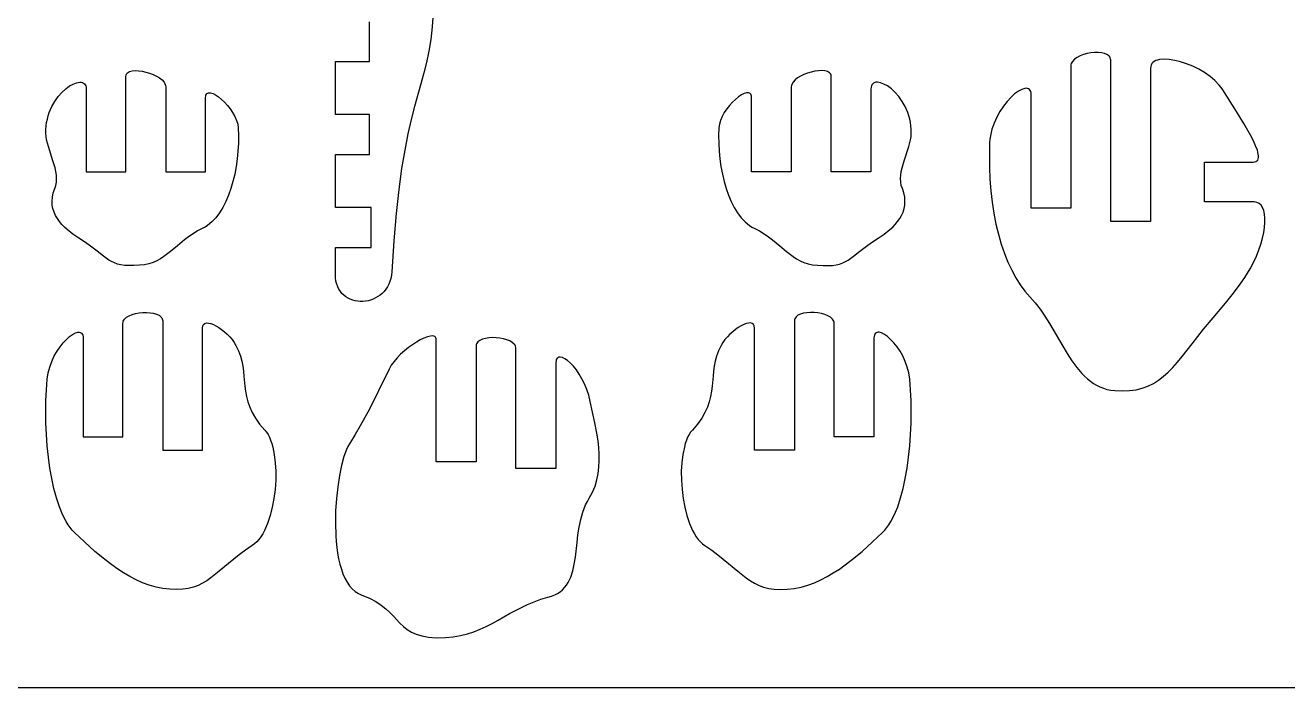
# Model space of a CAD drawing. Extents: x -1907 to 1907, y -3764 to 3764.
# Drawn here: x -154 to 989, y -2247 to -1647 of the extents above; entities that cross this region are included whole.
import ezdxf

# ---------------------------------------------------------------- set-up
doc = ezdxf.new("R2010")
doc.units = 0
doc.header["$MEASUREMENT"] = 0
doc.layers.get('0').update_dxf_attribs({"linetype": 'CONTINUOUS'})

msp = doc.modelspace()

# ---------------------------------------------------------------- linework, layer by layer
for p, q in [((157.9, -1679.9), (157.9, -1643.8)), ((215.6, -1635.6), (214.8, -1648.5)), ((214.8, -1648.5), (213.4, -1660)), ((213.4, -1660), (211.7, -1670.6)), ((127.1, -1679.9), (157.9, -1679.9)), ((127.1, -1727.9), (127.1, -1679.9)), ((211.7, -1670.6), (209.6, -1680.6)), ((794.7, -1679.7), (793.5, -1681.7)), ((796.4, -1677.8), (794.7, -1679.7)), ((798.8, -1676.2), (796.4, -1677.8)), ((801.5, -1674.8), (798.8, -1676.2)), ((804.5, -1673.6), (801.5, -1674.8)), ((807.8, -1672.7), (804.5, -1673.6)), ((811.1, -1672), (807.8, -1672.7)), ((814.5, -1671.6), (811.1, -1672)), ((817.8, -1671.6), (814.5, -1671.6)), ((820.8, -1671.9), (817.8, -1671.6)), ((823.5, -1672.5), (820.8, -1671.9)), ((825.8, -1673.5), (823.5, -1672.5)), ((827.6, -1674.8), (825.8, -1673.5)), ((828.3, -1675.6), (827.6, -1674.8)), ((828.8, -1676.6), (828.3, -1675.6)), ((829.1, -1677.6), (828.8, -1676.6)), ((829.2, -1678.7), (829.1, -1677.6)), ((829.2, -1824.5), (829.2, -1678.7)), ((868.6, -1679.7), (867.4, -1680.6)), ((870, -1679), (868.6, -1679.7)), ((871.6, -1678.5), (870, -1679)), ((873.4, -1678), (871.6, -1678.5)), ((877.4, -1677.7), (873.4, -1678)), ((882, -1678), (877.4, -1677.7)), ((887.1, -1678.8), (882, -1678)), ((892.4, -1680.1), (887.1, -1678.8)), ((897.9, -1681.9), (892.4, -1680.1)), ((-62.4, -1692.3), (-62.1, -1691.4)), ((-62.1, -1691.4), (-61.6, -1690.6)), ((-61.6, -1690.6), (-61, -1690)), ((-61, -1690), (-59.2, -1689)), ((-59.2, -1689), (-56.9, -1688.3)), ((-56.9, -1688.3), (-54.2, -1688.1)), ((-54.2, -1688.1), (-51.1, -1688.2)), ((-51.1, -1688.2), (-47.9, -1688.6)), ((-47.9, -1688.6), (-44.5, -1689.4)), ((-44.5, -1689.4), (-41.1, -1690.3)), ((-41.1, -1690.3), (-37.9, -1691.6)), ((-37.9, -1691.6), (-34.8, -1693)), ((207.2, -1690.2), (204.5, -1699.9)), ((209.6, -1680.6), (207.2, -1690.2)), ((551.4, -1691.6), (548.3, -1693)), ((554.6, -1690.3), (551.4, -1691.6)), ((558, -1689.4), (554.6, -1690.3)), ((561.3, -1688.6), (558, -1689.4)), ((564.6, -1688.2), (561.3, -1688.6)), ((567.6, -1688.1), (564.6, -1688.2)), ((570.4, -1688.3), (567.6, -1688.1)), ((572.7, -1689), (570.4, -1688.3)), ((574.5, -1690), (572.7, -1689)), ((575.1, -1690.6), (574.5, -1690)), ((575.6, -1691.4), (575.1, -1690.6)), ((575.9, -1692.3), (575.6, -1691.4)), ((793.2, -1682.8), (793.1, -1683.9)), ((793.1, -1683.9), (793.1, -1812.5)), ((793.5, -1681.7), (793.2, -1682.8)), ((865.4, -1684.4), (865.2, -1686)), ((865.2, -1686), (865.2, -1824.5)), ((865.8, -1683), (865.4, -1684.4)), ((866.5, -1681.7), (865.8, -1683)), ((867.4, -1680.6), (866.5, -1681.7)), ((903.4, -1684.2), (897.9, -1681.9)), ((908.9, -1686.9), (903.4, -1684.2)), ((914.1, -1689.9), (908.9, -1686.9)), ((919.1, -1693.4), (914.1, -1689.9)), ((-117.1, -1704.6), (-113.6, -1702)), ((-113.6, -1702), (-110.3, -1700.2)), ((-110.3, -1700.2), (-107.2, -1699)), ((-107.2, -1699), (-104.4, -1698.5)), ((-104.4, -1698.5), (-103.1, -1698.6)), ((-103.1, -1698.6), (-102, -1698.8)), ((-102, -1698.8), (-101, -1699.3)), ((-101, -1699.3), (-100.2, -1699.9)), ((-100.2, -1699.9), (-99.5, -1700.8)), ((-99.5, -1700.8), (-99, -1701.9)), ((-99, -1701.9), (-98.7, -1703.2)), ((-98.7, -1703.2), (-98.6, -1704.8)), ((-62.5, -1693.3), (-62.4, -1692.3)), ((-62.5, -1779.8), (-62.5, -1693.3)), ((-34.8, -1693), (-32.1, -1694.7)), ((-32.1, -1694.7), (-29.8, -1696.5)), ((-29.8, -1696.5), (-28, -1698.4)), ((-28, -1698.4), (-26.9, -1700.5)), ((-26.9, -1700.5), (-26.6, -1701.6)), ((-26.6, -1701.6), (-26.5, -1702.7)), ((-26.5, -1702.7), (-26.5, -1779.8)), ((204.5, -1699.9), (198.8, -1720.6)), ((540, -1701.6), (539.9, -1702.7)), ((539.9, -1702.7), (539.9, -1779.8)), ((540.4, -1700.5), (540, -1701.6)), ((541.5, -1698.4), (540.4, -1700.5)), ((543.3, -1696.5), (541.5, -1698.4)), ((545.6, -1694.7), (543.3, -1696.5)), ((548.3, -1693), (545.6, -1694.7)), ((576, -1693.3), (575.9, -1692.3)), ((576, -1779.8), (576, -1693.3)), ((612.2, -1703.2), (612.1, -1704.8)), ((612.5, -1701.9), (612.2, -1703.2)), ((613, -1700.8), (612.5, -1701.9)), ((613.7, -1699.9), (613, -1700.8)), ((614.5, -1699.3), (613.7, -1699.9)), ((615.5, -1698.8), (614.5, -1699.3)), ((616.6, -1698.6), (615.5, -1698.8)), ((617.9, -1698.5), (616.6, -1698.6)), ((620.7, -1699), (617.9, -1698.5)), ((623.8, -1700.2), (620.7, -1699)), ((627.1, -1702), (623.8, -1700.2)), ((630.6, -1704.6), (627.1, -1702)), ((923.5, -1697.1), (919.1, -1693.4)), ((927.4, -1701.2), (923.5, -1697.1)), ((929.1, -1703.3), (927.4, -1701.2)), ((930.6, -1705.5), (929.1, -1703.3)), ((-126.9, -1715.9), (-123.8, -1711.5)), ((-123.8, -1711.5), (-120.5, -1707.8)), ((-120.5, -1707.8), (-117.1, -1704.6)), ((-98.6, -1704.8), (-98.6, -1779.8)), ((9.6, -1712.5), (9.7, -1711.3)), ((9.6, -1779.8), (9.6, -1712.5)), ((9.7, -1711.3), (9.9, -1710.2)), ((9.9, -1710.2), (10.3, -1709.4)), ((10.3, -1709.4), (10.8, -1708.8)), ((10.8, -1708.8), (11.5, -1708.4)), ((11.5, -1708.4), (12.2, -1708.1)), ((12.2, -1708.1), (14.1, -1708.2)), ((14.1, -1708.2), (16.3, -1708.8)), ((16.3, -1708.8), (18.7, -1710.1)), ((18.7, -1710.1), (21.3, -1711.9)), ((21.3, -1711.9), (24, -1714.1)), ((24, -1714.1), (26.7, -1716.7)), ((489.5, -1714.1), (486.7, -1716.7)), ((492.2, -1711.9), (489.5, -1714.1)), ((494.8, -1710.1), (492.2, -1711.9)), ((497.2, -1708.8), (494.8, -1710.1)), ((499.4, -1708.2), (497.2, -1708.8)), ((501.2, -1708.1), (499.4, -1708.2)), ((502, -1708.4), (501.2, -1708.1)), ((502.7, -1708.8), (502, -1708.4)), ((503.2, -1709.4), (502.7, -1708.8)), ((503.6, -1710.2), (503.2, -1709.4)), ((503.8, -1711.3), (503.6, -1710.2)), ((503.9, -1712.5), (503.8, -1711.3)), ((503.9, -1779.8), (503.9, -1712.5)), ((612.1, -1704.8), (612.1, -1779.8)), ((634, -1707.8), (630.6, -1704.6)), ((637.3, -1711.5), (634, -1707.8)), ((640.4, -1715.9), (637.3, -1711.5)), ((738.8, -1712.3), (735.4, -1716)), ((742.2, -1709.2), (738.8, -1712.3)), ((745.6, -1706.8), (742.2, -1709.2)), ((748.6, -1705.1), (745.6, -1706.8)), ((751.4, -1704.2), (748.6, -1705.1)), ((752.6, -1704.1), (751.4, -1704.2)), ((753.7, -1704.2), (752.6, -1704.1)), ((754.7, -1704.5), (753.7, -1704.2)), ((755.5, -1705.1), (754.7, -1704.5)), ((756.2, -1706), (755.5, -1705.1)), ((756.7, -1707), (756.2, -1706)), ((757, -1708.4), (756.7, -1707)), ((757.1, -1710), (757, -1708.4)), ((757.1, -1812.5), (757.1, -1710)), ((943.1, -1725.1), (930.6, -1705.5)), ((-132.9, -1728.9), (-132, -1726.1)), ((-132, -1726.1), (-129.7, -1720.7)), ((-129.7, -1720.7), (-126.9, -1715.9)), ((26.7, -1716.7), (29.4, -1719.6)), ((29.4, -1719.6), (31.9, -1722.7)), ((31.9, -1722.7), (34.1, -1726.1)), ((34.1, -1726.1), (36.1, -1729.6)), ((198.8, -1720.6), (195.8, -1732.3)), ((479.3, -1726.1), (477.4, -1729.6)), ((481.6, -1722.7), (479.3, -1726.1)), ((484.1, -1719.6), (481.6, -1722.7)), ((486.7, -1716.7), (484.1, -1719.6)), ((643.1, -1720.7), (640.4, -1715.9)), ((645.5, -1726.1), (643.1, -1720.7)), ((646.4, -1728.9), (645.5, -1726.1)), ((728.9, -1725), (726, -1730.1)), ((732, -1720.3), (728.9, -1725)), ((735.4, -1716), (732, -1720.3)), ((949.8, -1735.9), (943.1, -1725.1)), ((-134.8, -1738.1), (-134.4, -1735)), ((-134.4, -1735), (-133.7, -1731.9)), ((-133.7, -1731.9), (-132.9, -1728.9)), ((36.1, -1729.6), (37.6, -1733.1)), ((37.6, -1733.1), (38.7, -1736.6)), ((38.7, -1736.6), (39.2, -1740)), ((157.9, -1727.9), (127.1, -1727.9)), ((157.9, -1764), (157.9, -1727.9)), ((195.8, -1732.3), (192.8, -1745.3)), ((474.8, -1736.6), (474.3, -1740)), ((475.9, -1733.1), (474.8, -1736.6)), ((477.4, -1729.6), (475.9, -1733.1)), ((647.2, -1731.9), (646.4, -1728.9)), ((647.8, -1735), (647.2, -1731.9)), ((648.3, -1738.1), (647.8, -1735)), ((723.5, -1735.5), (721.5, -1741.2)), ((726, -1730.1), (723.5, -1735.5)), ((955.8, -1746.5), (949.8, -1735.9)), ((-135.1, -1741.4), (-134.8, -1738.1)), ((-135.1, -1744.7), (-135.1, -1741.4)), ((-134.9, -1747.6), (-135.1, -1744.7)), ((-134.4, -1750.6), (-134.9, -1747.6)), ((39.2, -1740), (39.4, -1746.9)), ((39.4, -1746.9), (39.3, -1753.9)), ((192.8, -1745.3), (189.9, -1760)), ((474.3, -1740), (474.1, -1746.9)), ((474.1, -1746.9), (474.2, -1753.9)), ((647.9, -1750.6), (648.4, -1747.6)), ((648.5, -1741.4), (648.3, -1738.1)), ((648.4, -1747.6), (648.6, -1744.7)), ((648.6, -1744.7), (648.5, -1741.4)), ((720.2, -1747.1), (719.8, -1750.1)), ((721.5, -1741.2), (720.2, -1747.1)), ((958.4, -1751.5), (955.8, -1746.5)), ((-132.8, -1756.8), (-134.4, -1750.6)), ((-128.6, -1769.7), (-132.8, -1756.8)), ((39.3, -1753.9), (38.9, -1761)), ((189.9, -1760), (187.1, -1776.7)), ((474.2, -1753.9), (474.6, -1761)), ((642.1, -1769.7), (646.3, -1756.8)), ((646.3, -1756.8), (647.9, -1750.6)), ((719.5, -1753.2), (719.3, -1764.4)), ((719.8, -1750.1), (719.5, -1753.2)), ((960.4, -1756), (958.4, -1751.5)), ((962, -1760.2), (960.4, -1756)), ((962.8, -1763.8), (962, -1760.2)), ((-126.7, -1776.2), (-128.6, -1769.7)), ((38.2, -1768), (37.2, -1774.9)), ((38.9, -1761), (38.2, -1768)), ((127.1, -1764), (157.9, -1764)), ((127.1, -1812.1), (127.1, -1764)), ((474.6, -1761), (475.3, -1768)), ((475.3, -1768), (476.2, -1774.9)), ((640.2, -1776.2), (642.1, -1769.7)), ((719.3, -1764.4), (719.4, -1775.5)), ((914.1, -1806.9), (914.1, -1770.9)), ((914.1, -1770.9), (958.1, -1770.9)), ((958.1, -1770.9), (959.5, -1770.7)), ((959.5, -1770.7), (960.7, -1770.4)), ((960.7, -1770.4), (961.6, -1769.8)), ((961.6, -1769.8), (962.3, -1769)), ((962.3, -1769), (962.8, -1768)), ((963, -1765.3), (962.8, -1763.8)), ((962.8, -1768), (963, -1766.7)), ((963, -1766.7), (963, -1765.3)), ((-126, -1779.4), (-126.7, -1776.2)), ((-125.5, -1782.6), (-126, -1779.4)), ((-125.4, -1785.7), (-125.5, -1782.6)), ((-98.6, -1779.8), (-62.5, -1779.8)), ((-26.5, -1779.8), (9.6, -1779.8)), ((36, -1781.8), (34.4, -1788.4)), ((37.2, -1774.9), (36, -1781.8)), ((187.1, -1776.7), (184.5, -1795.7)), ((476.2, -1774.9), (477.5, -1781.8)), ((477.5, -1781.8), (479.1, -1788.4)), ((539.9, -1779.8), (503.9, -1779.8)), ((612.1, -1779.8), (576, -1779.8)), ((638.8, -1785.7), (639, -1782.6)), ((639, -1782.6), (639.5, -1779.4)), ((639.5, -1779.4), (640.2, -1776.2)), ((719.4, -1775.5), (719.8, -1786.3)), ((-127, -1794.9), (-126, -1791.9)), ((-126, -1791.9), (-125.5, -1788.9)), ((-125.5, -1788.9), (-125.4, -1785.7)), ((32.5, -1794.8), (30.4, -1800.9)), ((34.4, -1788.4), (32.5, -1794.8)), ((479.1, -1788.4), (481, -1794.8)), ((481, -1794.8), (483.1, -1800.9)), ((639, -1788.9), (638.8, -1785.7)), ((639.5, -1791.9), (639, -1788.9)), ((640.5, -1794.9), (639.5, -1791.9)), ((719.8, -1786.3), (720.7, -1796.9)), ((-129.4, -1806.2), (-129.1, -1802.6)), ((-129.2, -1809.7), (-129.4, -1806.2)), ((-129.1, -1802.6), (-128.3, -1798.8)), ((-128.3, -1798.8), (-127, -1794.9)), ((30.4, -1800.9), (27.9, -1806.6)), ((184.5, -1795.7), (182.1, -1817.4)), ((483.1, -1800.9), (485.6, -1806.6)), ((641.8, -1798.8), (640.5, -1794.9)), ((642.6, -1802.6), (641.8, -1798.8)), ((642.9, -1806.2), (642.6, -1802.6)), ((642.7, -1809.7), (642.9, -1806.2)), ((720.7, -1796.9), (721.9, -1807.2)), ((-128.6, -1813), (-129.2, -1809.7)), ((-127.6, -1816.1), (-128.6, -1813)), ((-126.3, -1819.1), (-127.6, -1816.1)), ((22.1, -1816.9), (18.8, -1821.2)), ((25.2, -1812), (22.1, -1816.9)), ((27.9, -1806.6), (25.2, -1812)), ((159.6, -1812.1), (127.1, -1812.1)), ((159.6, -1848.1), (159.6, -1812.1)), ((182.1, -1817.4), (180, -1842.1)), ((485.6, -1806.6), (488.3, -1812)), ((488.3, -1812), (491.3, -1816.9)), ((491.3, -1816.9), (494.7, -1821.2)), ((639.8, -1819.1), (641.1, -1816.1)), ((641.1, -1816.1), (642.1, -1813)), ((642.1, -1813), (642.7, -1809.7)), ((721.9, -1807.2), (723.4, -1817.2)), ((723.4, -1817.2), (725.3, -1826.9)), ((793.1, -1812.5), (757.1, -1812.5)), ((959.2, -1806.9), (914.1, -1806.9)), ((961.5, -1807.3), (959.2, -1806.9)), ((963.6, -1808.3), (961.5, -1807.3)), ((965.3, -1809.9), (963.6, -1808.3)), ((966.7, -1812), (965.3, -1809.9)), ((967.7, -1814.8), (966.7, -1812)), ((968.5, -1817.9), (967.7, -1814.8)), ((-124.6, -1822), (-126.3, -1819.1)), ((-122.7, -1824.7), (-124.6, -1822)), ((-120.6, -1827.2), (-122.7, -1824.7)), ((-118.3, -1829.6), (-120.6, -1827.2)), ((11.3, -1828.2), (9.2, -1829.6)), ((15.2, -1825), (11.3, -1828.2)), ((18.8, -1821.2), (15.2, -1825)), ((494.7, -1821.2), (498.3, -1825)), ((498.3, -1825), (502.2, -1828.2)), ((502.2, -1828.2), (504.2, -1829.6)), ((631.8, -1829.6), (634.1, -1827.2)), ((634.1, -1827.2), (636.2, -1824.7)), ((636.2, -1824.7), (638.1, -1822)), ((638.1, -1822), (639.8, -1819.1)), ((725.3, -1826.9), (727.5, -1836.2)), ((865.2, -1824.5), (829.2, -1824.5)), ((968.8, -1821.6), (968.5, -1817.9)), ((968.5, -1830), (968.8, -1825.6)), ((968.8, -1825.6), (968.8, -1821.6)), ((-115.8, -1831.9), (-118.3, -1829.6)), ((-110.5, -1836.1), (-115.8, -1831.9)), ((-105.1, -1839.7), (-110.5, -1836.1)), ((-100.1, -1843), (-105.1, -1839.7)), ((-5.8, -1838.5), (-9.4, -1841.2)), ((-1.8, -1835.9), (-5.8, -1838.5)), ((2.4, -1833.2), (-1.8, -1835.9)), ((7.1, -1830.7), (2.4, -1833.2)), ((9.2, -1829.6), (7.1, -1830.7)), ((504.2, -1829.6), (506.4, -1830.7)), ((506.4, -1830.7), (511, -1833.2)), ((511, -1833.2), (515.3, -1835.9)), ((515.3, -1835.9), (519.2, -1838.5)), ((519.2, -1838.5), (522.9, -1841.2)), ((613.6, -1843), (618.6, -1839.7)), ((618.6, -1839.7), (624, -1836.1)), ((624, -1836.1), (629.3, -1831.9)), ((629.3, -1831.9), (631.8, -1829.6)), ((727.5, -1836.2), (730.1, -1845.1)), ((965.2, -1845), (966.7, -1839.7)), ((966.7, -1839.7), (967.8, -1834.7)), ((967.8, -1834.7), (968.5, -1830)), ((-95.8, -1846), (-100.1, -1843)), ((-88.6, -1851.4), (-95.8, -1846)), ((-83, -1855.9), (-88.6, -1851.4)), ((-22.1, -1851.7), (-28.1, -1856.3)), ((-16, -1846.6), (-22.1, -1851.7)), ((-9.4, -1841.2), (-16, -1846.6)), ((127.1, -1848.1), (159.6, -1848.1)), ((127.1, -1872.6), (127.1, -1848.1)), ((180, -1842.1), (178.2, -1870.1)), ((522.9, -1841.2), (529.5, -1846.6)), ((529.5, -1846.6), (535.5, -1851.7)), ((535.5, -1851.7), (541.6, -1856.3)), ((596.4, -1855.9), (602.1, -1851.4)), ((602.1, -1851.4), (609.3, -1846)), ((609.3, -1846), (613.6, -1843)), ((730.1, -1845.1), (732.9, -1853.5)), ((961.1, -1856), (963.4, -1850.4)), ((963.4, -1850.4), (965.2, -1845)), ((-78, -1859.5), (-83, -1855.9)), ((-75.5, -1860.9), (-78, -1859.5)), ((-73, -1862.1), (-75.5, -1860.9)), ((-70.2, -1863.1), (-73, -1862.1)), ((-67.2, -1863.8), (-70.2, -1863.1)), ((-41.7, -1862.8), (-45.7, -1863.7)), ((-37.9, -1861.6), (-41.7, -1862.8)), ((-34.5, -1860.1), (-37.9, -1861.6)), ((-31.2, -1858.3), (-34.5, -1860.1)), ((-28.1, -1856.3), (-31.2, -1858.3)), ((541.6, -1856.3), (544.7, -1858.3)), ((544.7, -1858.3), (547.9, -1860.1)), ((547.9, -1860.1), (551.4, -1861.6)), ((551.4, -1861.6), (555.2, -1862.8)), ((555.2, -1862.8), (559.2, -1863.7)), ((580.7, -1863.8), (583.7, -1863.1)), ((583.7, -1863.1), (586.5, -1862.1)), ((586.5, -1862.1), (589, -1860.9)), ((589, -1860.9), (591.5, -1859.5)), ((591.5, -1859.5), (596.4, -1855.9)), ((732.9, -1853.5), (736, -1861.4)), ((736, -1861.4), (739.5, -1868.8)), ((955.4, -1867.5), (958.5, -1861.7)), ((958.5, -1861.7), (961.1, -1856)), ((-63.7, -1864.3), (-67.2, -1863.8)), ((-59.8, -1864.5), (-63.7, -1864.3)), ((-55.3, -1864.5), (-59.8, -1864.5)), ((-50.2, -1864.2), (-55.3, -1864.5)), ((-45.7, -1863.7), (-50.2, -1864.2)), ((127.2, -1875.7), (127.1, -1872.6)), ((177.9, -1873.2), (177.3, -1876.1)), ((178.2, -1870.1), (177.9, -1873.2)), ((559.2, -1863.7), (563.7, -1864.2)), ((563.7, -1864.2), (568.8, -1864.5)), ((568.8, -1864.5), (573.3, -1864.5)), ((573.3, -1864.5), (577.2, -1864.3)), ((577.2, -1864.3), (580.7, -1863.8)), ((739.5, -1868.8), (743.2, -1875.7)), ((950.5, -1875.4), (955.4, -1867.5)), ((127.6, -1878.6), (127.2, -1875.7)), ((128.3, -1881.3), (127.6, -1878.6)), ((129.2, -1883.7), (128.3, -1881.3)), ((130.3, -1885.9), (129.2, -1883.7)), ((131.6, -1888), (130.3, -1885.9)), ((172.8, -1885.9), (171.2, -1887.9)), ((174.3, -1883.7), (172.8, -1885.9)), ((175.5, -1881.4), (174.3, -1883.7)), ((176.5, -1878.9), (175.5, -1881.4)), ((177.3, -1876.1), (176.5, -1878.9)), ((743.2, -1875.7), (747.2, -1882)), ((747.2, -1882), (751.5, -1887.7)), ((939.1, -1891.1), (945, -1883.4)), ((945, -1883.4), (950.5, -1875.4)), ((133.1, -1889.8), (131.6, -1888)), ((134.8, -1891.4), (133.1, -1889.8)), ((136.6, -1892.8), (134.8, -1891.4)), ((138.6, -1894), (136.6, -1892.8)), ((140.6, -1895), (138.6, -1894)), ((142.8, -1895.8), (140.6, -1895)), ((145, -1896.4), (142.8, -1895.8)), ((147.3, -1896.8), (145, -1896.4)), ((149.6, -1896.9), (147.3, -1896.8)), ((152, -1896.9), (149.6, -1896.9)), ((154.3, -1896.7), (152, -1896.9)), ((156.7, -1896.3), (154.3, -1896.7)), ((159, -1895.7), (156.7, -1896.3)), ((161.2, -1894.9), (159, -1895.7)), ((163.4, -1893.8), (161.2, -1894.9)), ((165.6, -1892.6), (163.4, -1893.8)), ((167.6, -1891.2), (165.6, -1892.6)), ((169.5, -1889.7), (167.6, -1891.2)), ((171.2, -1887.9), (169.5, -1889.7)), ((751.5, -1887.7), (760.8, -1898.1)), ((933.1, -1898.5), (939.1, -1891.1)), ((-59.6, -1910), (-56.9, -1908.9)), ((-56.9, -1908.9), (-53.9, -1908)), ((-53.9, -1908), (-50.6, -1907.4)), ((-50.6, -1907.4), (-47.3, -1907.1)), ((-47.3, -1907.1), (-43.9, -1907)), ((-43.9, -1907), (-40.6, -1907.2)), ((-40.6, -1907.2), (-37.6, -1907.7)), ((-37.6, -1907.7), (-34.9, -1908.5)), ((-34.9, -1908.5), (-32.6, -1909.5)), ((548.3, -1908.5), (546, -1909.5)), ((551.1, -1907.7), (548.3, -1908.5)), ((554.1, -1907.2), (551.1, -1907.7)), ((557.4, -1907), (554.1, -1907.2)), ((560.7, -1907.1), (557.4, -1907)), ((564.1, -1907.4), (560.7, -1907.1)), ((567.4, -1908), (564.1, -1907.4)), ((570.4, -1908.9), (567.4, -1908)), ((573.1, -1910), (570.4, -1908.9)), ((760.8, -1898.1), (765.3, -1904)), ((765.3, -1904), (769.6, -1910.3)), ((921.8, -1911.9), (933.1, -1898.5)), ((-65.3, -1916.9), (-65.2, -1915.8)), ((-65.3, -2019.5), (-65.3, -1916.9)), ((-65.2, -1915.8), (-64.9, -1914.8)), ((-64.9, -1914.8), (-64.4, -1913.8)), ((-64.4, -1913.8), (-63.7, -1912.9)), ((-63.7, -1912.9), (-62, -1911.3)), ((-62, -1911.3), (-59.6, -1910)), ((-32.6, -1909.5), (-30.8, -1910.9)), ((-30.8, -1910.9), (-30.1, -1911.7)), ((-30.1, -1911.7), (-29.6, -1912.6)), ((-29.6, -1912.6), (-29.3, -1913.5)), ((-29.3, -1913.5), (-29.2, -1914.5)), ((-29.2, -1914.5), (-29.2, -2031.5)), ((6.8, -1921), (7.1, -1919.1)), ((7.1, -1919.1), (7.8, -1917.7)), ((7.8, -1917.7), (9, -1916.8)), ((9, -1916.8), (10.5, -1916.4)), ((10.5, -1916.4), (12.3, -1916.5)), ((12.3, -1916.5), (14.3, -1917)), ((14.3, -1917), (16.6, -1917.8)), ((16.6, -1917.8), (19, -1919.1)), ((19, -1919.1), (21.5, -1920.6)), ((494.5, -1919.1), (491.9, -1920.6)), ((496.9, -1917.8), (494.5, -1919.1)), ((499.1, -1917), (496.9, -1917.8)), ((501.2, -1916.5), (499.1, -1917)), ((503, -1916.4), (501.2, -1916.5)), ((504.5, -1916.8), (503, -1916.4)), ((505.7, -1917.7), (504.5, -1916.8)), ((506.4, -1919.1), (505.7, -1917.7)), ((506.6, -1921), (506.4, -1919.1)), ((542.8, -1913.5), (542.7, -1914.5)), ((542.7, -1914.5), (542.7, -2031.5)), ((543.1, -1912.6), (542.8, -1913.5)), ((543.6, -1911.7), (543.1, -1912.6)), ((544.3, -1910.9), (543.6, -1911.7)), ((546, -1909.5), (544.3, -1910.9)), ((575.4, -1911.3), (573.1, -1910)), ((577.2, -1912.9), (575.4, -1911.3)), ((577.9, -1913.8), (577.2, -1912.9)), ((578.4, -1914.8), (577.9, -1913.8)), ((578.7, -1915.8), (578.4, -1914.8)), ((578.8, -1916.9), (578.7, -1915.8)), ((578.8, -2019.5), (578.8, -1916.9)), ((769.6, -1910.3), (773.7, -1916.9)), ((773.7, -1916.9), (785.7, -1937.5)), ((913.2, -1922.2), (921.8, -1911.9)), ((-119.3, -1934.3), (-116.4, -1931.3)), ((-116.4, -1931.3), (-113.6, -1928.7)), ((-113.6, -1928.7), (-110.8, -1926.8)), ((-110.8, -1926.8), (-108.3, -1925.5)), ((-108.3, -1925.5), (-106, -1924.9)), ((-106, -1924.9), (-105, -1924.8)), ((-105, -1924.8), (-104.1, -1925)), ((-104.1, -1925), (-103.3, -1925.3)), ((-103.3, -1925.3), (-102.6, -1925.8)), ((-102.6, -1925.8), (-102.1, -1926.5)), ((-102.1, -1926.5), (-101.7, -1927.5)), ((-101.7, -1927.5), (-101.4, -1928.6)), ((-101.4, -1928.6), (-101.3, -1929.9)), ((-101.3, -1929.9), (-101.3, -2019.5)), ((6.8, -2031.5), (6.8, -1921)), ((21.5, -1920.6), (24.1, -1922.4)), ((24.1, -1922.4), (26.6, -1924.4)), ((26.6, -1924.4), (29.1, -1926.6)), ((29.1, -1926.6), (31.4, -1929)), ((31.4, -1929), (33.6, -1931.5)), ((33.6, -1931.5), (35.5, -1934.2)), ((204, -1931.7), (200.5, -1933.7)), ((207.3, -1930.1), (204, -1931.7)), ((210.4, -1928.9), (207.3, -1930.1)), ((213.1, -1928.3), (210.4, -1928.9)), ((215.3, -1928.2), (213.1, -1928.3)), ((216.3, -1928.4), (215.3, -1928.2)), ((217.1, -1928.7), (216.3, -1928.4)), ((217.7, -1929.2), (217.1, -1928.7)), ((218.1, -1929.9), (217.7, -1929.2)), ((218.4, -1930.7), (218.1, -1929.9)), ((218.5, -1931.7), (218.4, -1930.7)), ((218.5, -2042.2), (218.5, -1931.7)), ((260.2, -1931.2), (257.9, -1932.3)), ((263, -1930.4), (260.2, -1931.2)), ((266, -1929.9), (263, -1930.4)), ((269.3, -1929.7), (266, -1929.9)), ((272.6, -1929.8), (269.3, -1929.7)), ((276, -1930.1), (272.6, -1929.8)), ((279.2, -1930.7), (276, -1930.1)), ((282.3, -1931.6), (279.2, -1930.7)), ((285, -1932.7), (282.3, -1931.6)), ((479.9, -1931.5), (478, -1934.2)), ((482.1, -1929), (479.9, -1931.5)), ((484.4, -1926.6), (482.1, -1929)), ((486.9, -1924.4), (484.4, -1926.6)), ((489.4, -1922.4), (486.9, -1924.4)), ((491.9, -1920.6), (489.4, -1922.4)), ((506.6, -2031.5), (506.6, -1921)), ((614.9, -1928.6), (614.8, -1929.9)), ((614.8, -1929.9), (614.8, -2019.5)), ((615.2, -1927.5), (614.9, -1928.6)), ((615.6, -1926.5), (615.2, -1927.5)), ((616.1, -1925.8), (615.6, -1926.5)), ((616.8, -1925.3), (616.1, -1925.8)), ((617.6, -1925), (616.8, -1925.3)), ((618.5, -1924.8), (617.6, -1925)), ((619.5, -1924.9), (618.5, -1924.8)), ((621.7, -1925.5), (619.5, -1924.9)), ((624.3, -1926.8), (621.7, -1925.5)), ((627.1, -1928.7), (624.3, -1926.8)), ((629.9, -1931.3), (627.1, -1928.7)), ((632.8, -1934.3), (629.9, -1931.3)), ((903, -1935.2), (913.2, -1922.2)), ((-127.4, -1946.3), (-124.9, -1941.9)), ((-124.9, -1941.9), (-122.2, -1937.9)), ((-122.2, -1937.9), (-119.3, -1934.3)), ((35.5, -1934.2), (37.1, -1936.8)), ((37.1, -1936.8), (39.4, -1941.7)), ((39.4, -1941.7), (41.2, -1946.4)), ((189.6, -1941.6), (186.2, -1944.7)), ((193.2, -1938.7), (189.6, -1941.6)), ((196.8, -1936.1), (193.2, -1938.7)), ((200.5, -1933.7), (196.8, -1936.1)), ((254.7, -1936.2), (254.6, -1937.3)), ((254.6, -1937.3), (254.6, -2042.2)), ((255, -1935.3), (254.7, -1936.2)), ((255.5, -1934.4), (255, -1935.3)), ((256.1, -1933.6), (255.5, -1934.4)), ((257.9, -1932.3), (256.1, -1933.6)), ((287.3, -1934.1), (285, -1932.7)), ((289.1, -1935.7), (287.3, -1934.1)), ((289.8, -1936.6), (289.1, -1935.7)), ((290.2, -1937.5), (289.8, -1936.6)), ((290.5, -1938.5), (290.2, -1937.5)), ((290.6, -1939.6), (290.5, -1938.5)), ((290.6, -2048.2), (290.6, -1939.6)), ((474, -1941.7), (472.3, -1946.4)), ((476.4, -1936.8), (474, -1941.7)), ((478, -1934.2), (476.4, -1936.8)), ((635.7, -1937.9), (632.8, -1934.3)), ((638.4, -1941.9), (635.7, -1937.9)), ((640.9, -1946.3), (638.4, -1941.9)), ((785.7, -1937.5), (789.8, -1944.2)), ((893.9, -1946.8), (903, -1935.2)), ((-131.5, -1956.3), (-129.7, -1951.2)), ((-129.7, -1951.2), (-127.4, -1946.3)), ((41.2, -1946.4), (42.4, -1951)), ((42.4, -1951), (43.3, -1955.6)), ((177.7, -1954.7), (175.8, -1958.1)), ((180.2, -1951.3), (177.7, -1954.7)), ((183, -1948), (180.2, -1951.3)), ((186.2, -1944.7), (183, -1948)), ((327, -1950.2), (326.7, -1952.7)), ((326.7, -1952.7), (326.7, -2048.2)), ((327.3, -1949.2), (327, -1950.2)), ((327.8, -1948.4), (327.3, -1949.2)), ((328.4, -1947.9), (327.8, -1948.4)), ((329.1, -1947.5), (328.4, -1947.9)), ((329.8, -1947.3), (329.1, -1947.5)), ((330.7, -1947.3), (329.8, -1947.3)), ((332.7, -1947.7), (330.7, -1947.3)), ((335, -1948.8), (332.7, -1947.7)), ((337.4, -1950.5), (335, -1948.8)), ((340, -1952.8), (337.4, -1950.5)), ((342.7, -1955.6), (340, -1952.8)), ((471, -1951), (470.2, -1955.6)), ((472.3, -1946.4), (471, -1951)), ((643.1, -1951.2), (640.9, -1946.3)), ((645, -1956.3), (643.1, -1951.2)), ((789.8, -1944.2), (794, -1950.6)), ((794, -1950.6), (798.4, -1956.6)), ((885.3, -1956.7), (889.5, -1951.9)), ((889.5, -1951.9), (893.9, -1946.8)), ((-133.8, -1967.4), (-132.9, -1961.7)), ((-132.9, -1961.7), (-131.5, -1956.3)), ((43.3, -1955.6), (43.9, -1960.2)), ((43.9, -1960.2), (44.3, -1964.7)), ((44.3, -1964.7), (45.1, -1973.7)), ((175.8, -1958.1), (166.1, -1977.9)), ((345.3, -1959), (342.7, -1955.6)), ((347.9, -1962.7), (345.3, -1959)), ((350.4, -1967), (347.9, -1962.7)), ((469.1, -1964.7), (468.3, -1973.7)), ((469.6, -1960.2), (469.1, -1964.7)), ((470.2, -1955.6), (469.6, -1960.2)), ((646.4, -1961.7), (645, -1956.3)), ((647.2, -1967.4), (646.4, -1961.7)), ((798.4, -1956.6), (803.1, -1962.1)), ((803.1, -1962.1), (805.5, -1964.6)), ((805.5, -1964.6), (808.1, -1967)), ((872.3, -1968.2), (876.8, -1964.8)), ((876.8, -1964.8), (881.1, -1961)), ((881.1, -1961), (885.3, -1956.7)), ((-135, -1986.8), (-134.5, -1976.9)), ((-134.5, -1976.9), (-133.8, -1967.4)), ((45.1, -1973.7), (45.7, -1978.3)), ((352.7, -1971.6), (350.4, -1967)), ((354.8, -1976.5), (352.7, -1971.6)), ((356.5, -1981.8), (354.8, -1976.5)), ((468.3, -1973.7), (467.8, -1978.3)), ((648, -1976.9), (647.2, -1967.4)), ((648.4, -1986.8), (648, -1976.9)), ((808.1, -1967), (810.8, -1969.1)), ((810.8, -1969.1), (813.5, -1971.1)), ((813.5, -1971.1), (816.4, -1972.8)), ((816.4, -1972.8), (819.4, -1974.3)), ((819.4, -1974.3), (822.6, -1975.5)), ((822.6, -1975.5), (825.8, -1976.5)), ((825.8, -1976.5), (829.3, -1977.2)), ((829.3, -1977.2), (832.9, -1977.7)), ((832.9, -1977.7), (839.9, -1977.9)), ((839.9, -1977.9), (846.3, -1977.6)), ((846.3, -1977.6), (852.3, -1976.8)), ((852.3, -1976.8), (857.8, -1975.4)), ((857.8, -1975.4), (862.9, -1973.5)), ((862.9, -1973.5), (867.8, -1971.1)), ((867.8, -1971.1), (872.3, -1968.2)), ((-135.1, -1996.9), (-135, -1986.8)), ((45.7, -1978.3), (46.6, -1982.9)), ((46.6, -1982.9), (47.8, -1987.7)), ((47.8, -1987.7), (49.5, -1992.5)), ((166.1, -1977.9), (157.9, -1994.3)), ((357.9, -1987.4), (356.5, -1981.8)), ((362.1, -2006.8), (357.9, -1987.4)), ((465.7, -1987.7), (464, -1992.5)), ((466.9, -1982.9), (465.7, -1987.7)), ((467.8, -1978.3), (466.9, -1982.9)), ((648.6, -1996.9), (648.4, -1986.8)), ((-135, -2007.2), (-135.1, -1996.9)), ((49.5, -1992.5), (51.7, -1997.5)), ((51.7, -1997.5), (54.7, -2002.6)), ((157.9, -1994.3), (153.9, -2001.9)), ((461.7, -1997.5), (458.8, -2002.6)), ((464, -1992.5), (461.7, -1997.5)), ((648.5, -2007.2), (648.6, -1996.9)), ((-134.5, -2017.5), (-135, -2007.2)), ((54.7, -2002.6), (58.5, -2007.9)), ((58.5, -2007.9), (63.1, -2013.4)), ((149.7, -2009.5), (145, -2017.4)), ((153.9, -2001.9), (149.7, -2009.5)), ((364.1, -2017.7), (362.1, -2006.8)), ((455, -2007.9), (450.4, -2013.4)), ((458.8, -2002.6), (455, -2007.9)), ((648, -2017.5), (648.5, -2007.2)), ((-133.8, -2027.7), (-134.5, -2017.5)), ((-101.3, -2019.5), (-65.3, -2019.5)), ((63.1, -2013.4), (64.7, -2015.3)), ((64.7, -2015.3), (66.1, -2017.5)), ((66.1, -2017.5), (67.4, -2019.9)), ((67.4, -2019.9), (68.5, -2022.6)), ((68.5, -2022.6), (69.5, -2025.6)), ((145, -2017.4), (139.8, -2025.9)), ((365, -2023.4), (364.1, -2017.7)), ((365.6, -2029.2), (365, -2023.4)), ((445, -2022.6), (443.9, -2025.6)), ((446.1, -2019.9), (445, -2022.6)), ((447.4, -2017.5), (446.1, -2019.9)), ((448.8, -2015.3), (447.4, -2017.5)), ((450.4, -2013.4), (448.8, -2015.3)), ((614.8, -2019.5), (578.8, -2019.5)), ((647.3, -2027.7), (648, -2017.5)), ((-132.8, -2037.8), (-133.8, -2027.7)), ((-29.2, -2031.5), (6.8, -2031.5)), ((69.5, -2025.6), (70.4, -2028.7)), ((70.4, -2028.7), (71.8, -2035.5)), ((137.3, -2030.8), (134.9, -2037.4)), ((138.5, -2028.1), (137.3, -2030.8)), ((139.8, -2025.9), (138.5, -2028.1)), ((366, -2035.1), (365.6, -2029.2)), ((443.1, -2028.7), (441.6, -2035.5)), ((443.9, -2025.6), (443.1, -2028.7)), ((542.7, -2031.5), (506.6, -2031.5)), ((646.2, -2037.8), (647.3, -2027.7)), ((-131.4, -2047.7), (-132.8, -2037.8)), ((71.8, -2035.5), (72.7, -2042.9)), ((72.7, -2042.9), (73.1, -2050.7)), ((132.7, -2045.4), (130.8, -2054.6)), ((134.9, -2037.4), (132.7, -2045.4)), ((254.6, -2042.2), (218.5, -2042.2)), ((365.8, -2046.9), (366.1, -2041)), ((366.1, -2041), (366, -2035.1)), ((440.7, -2042.9), (440.3, -2050.7)), ((441.6, -2035.5), (440.7, -2042.9)), ((644.9, -2047.7), (646.2, -2037.8)), ((-129.7, -2057.2), (-131.4, -2047.7)), ((-127.8, -2066.2), (-129.7, -2057.2)), ((73.1, -2050.7), (73.1, -2058.8)), ((130.8, -2054.6), (129.2, -2064.6)), ((326.7, -2048.2), (290.6, -2048.2)), ((363.9, -2058.4), (365, -2052.7)), ((365, -2052.7), (365.8, -2046.9)), ((440.3, -2050.7), (440.4, -2058.8)), ((641.2, -2066.2), (643.2, -2057.2)), ((643.2, -2057.2), (644.9, -2047.7)), ((-125.5, -2074.8), (-127.8, -2066.2)), ((72.5, -2067), (71.5, -2075.2)), ((73.1, -2058.8), (72.5, -2067)), ((129.2, -2064.6), (128, -2075.3)), ((359.9, -2069.6), (362.2, -2064.1)), ((362.2, -2064.1), (363.9, -2058.4)), ((440.4, -2058.8), (441, -2067)), ((441, -2067), (442, -2075.2)), ((638.9, -2074.8), (641.2, -2066.2)), ((-122.8, -2082.7), (-125.5, -2074.8)), ((71.5, -2075.2), (70, -2083.2)), ((128, -2075.3), (127.3, -2086.5)), ((353.7, -2081.1), (355.3, -2078)), ((355.3, -2078), (357, -2074.9)), ((357, -2074.9), (359.9, -2069.6)), ((442, -2075.2), (443.5, -2083.2)), ((636.3, -2082.7), (638.9, -2074.8)), ((-119.9, -2089.9), (-122.8, -2082.7)), ((-116.7, -2096.2), (-119.9, -2089.9)), ((68.1, -2090.8), (65.7, -2097.9)), ((70, -2083.2), (68.1, -2090.8)), ((127.3, -2086.5), (127.1, -2097.7)), ((349.3, -2094.3), (351.2, -2087.6)), ((351.2, -2087.6), (352.4, -2084.3)), ((352.4, -2084.3), (353.7, -2081.1)), ((443.5, -2083.2), (445.4, -2090.8)), ((445.4, -2090.8), (447.8, -2097.9)), ((630.1, -2096.2), (633.4, -2089.9)), ((633.4, -2089.9), (636.3, -2082.7)), ((-114.9, -2099), (-116.7, -2096.2)), ((-113.1, -2101.6), (-114.9, -2099)), ((-111.1, -2104), (-113.1, -2101.6)), ((65.7, -2097.9), (62.8, -2104.3)), ((127.1, -2097.7), (127.4, -2108.9)), ((346.8, -2108.1), (347.9, -2101.2)), ((347.9, -2101.2), (349.3, -2094.3)), ((447.8, -2097.9), (450.6, -2104.3)), ((624.6, -2104), (626.5, -2101.6)), ((626.5, -2101.6), (628.4, -2099)), ((628.4, -2099), (630.1, -2096.2)), ((-109.1, -2106), (-111.1, -2104)), ((-100.1, -2114.5), (-109.1, -2106)), ((-90.6, -2123.1), (-100.1, -2114.5)), ((55.9, -2114.4), (53.9, -2116.3)), ((57.8, -2112.3), (55.9, -2114.4)), ((59.6, -2109.9), (57.8, -2112.3)), ((61.3, -2107.2), (59.6, -2109.9)), ((62.8, -2104.3), (61.3, -2107.2)), ((127.4, -2108.9), (127.8, -2114.3)), ((127.8, -2114.3), (128.4, -2119.7)), ((346, -2115.1), (346.8, -2108.1)), ((450.6, -2104.3), (452.2, -2107.2)), ((452.2, -2107.2), (453.9, -2109.9)), ((453.9, -2109.9), (455.7, -2112.3)), ((455.7, -2112.3), (457.6, -2114.4)), ((457.6, -2114.4), (459.6, -2116.3)), ((604, -2123.1), (613.6, -2114.5)), ((613.6, -2114.5), (622.6, -2106)), ((622.6, -2106), (624.6, -2104)), ((-80.5, -2131.4), (-90.6, -2123.1)), ((40, -2126.2), (30.3, -2134)), ((45.6, -2122.1), (40, -2126.2)), ((51.8, -2117.9), (45.6, -2122.1)), ((53.9, -2116.3), (51.8, -2117.9)), ((128.4, -2119.7), (129.1, -2124.9)), ((129.1, -2124.9), (130, -2129.9)), ((344.4, -2128.5), (346, -2115.1)), ((459.6, -2116.3), (461.7, -2117.9)), ((461.7, -2117.9), (467.9, -2122.1)), ((467.9, -2122.1), (473.5, -2126.2)), ((473.5, -2126.2), (483.2, -2134)), ((594, -2131.4), (604, -2123.1)), ((-75.3, -2135.4), (-80.5, -2131.4)), ((-70, -2139.2), (-75.3, -2135.4)), ((30.3, -2134), (22, -2141)), ((130, -2129.9), (131.2, -2134.6)), ((131.2, -2134.6), (132.5, -2139.2)), ((342, -2140.8), (343.4, -2134.8)), ((343.4, -2134.8), (344.4, -2128.5)), ((483.2, -2134), (491.5, -2141)), ((583.5, -2139.2), (588.8, -2135.4)), ((588.8, -2135.4), (594, -2131.4)), ((-64.6, -2142.7), (-70, -2139.2)), ((-59, -2146), (-64.6, -2142.7)), ((-53.3, -2148.9), (-59, -2146)), ((-47.4, -2151.5), (-53.3, -2148.9)), ((14.4, -2147.1), (10.6, -2149.7)), ((22, -2141), (14.4, -2147.1)), ((132.5, -2139.2), (134, -2143.4)), ((134, -2143.4), (135.7, -2147.4)), ((135.7, -2147.4), (137.7, -2151)), ((337.8, -2151.4), (339.1, -2148.9)), ((339.1, -2148.9), (340.2, -2146.4)), ((340.2, -2146.4), (342, -2140.8)), ((491.5, -2141), (499.1, -2147.1)), ((499.1, -2147.1), (502.9, -2149.7)), ((560.9, -2151.5), (566.8, -2148.9)), ((566.8, -2148.9), (572.5, -2146)), ((572.5, -2146), (578, -2142.7)), ((578, -2142.7), (583.5, -2139.2)), ((-41.5, -2153.7), (-47.4, -2151.5)), ((-35.3, -2155.4), (-41.5, -2153.7)), ((-29.1, -2156.7), (-35.3, -2155.4)), ((-22.7, -2157.4), (-29.1, -2156.7)), ((-16.6, -2157.6), (-22.7, -2157.4)), ((-11.1, -2157.3), (-16.6, -2157.6)), ((-6.1, -2156.6), (-11.1, -2157.3)), ((-1.5, -2155.4), (-6.1, -2156.6)), ((2.8, -2153.9), (-1.5, -2155.4)), ((6.8, -2151.9), (2.8, -2153.9)), ((10.6, -2149.7), (6.8, -2151.9)), ((137.7, -2151), (139.9, -2154.2)), ((139.9, -2154.2), (142.3, -2157.1)), ((142.3, -2157.1), (145, -2159.5)), ((145, -2159.5), (147.9, -2161.4)), ((328.3, -2161.2), (330.7, -2159.6)), ((330.7, -2159.6), (332.8, -2157.8)), ((332.8, -2157.8), (334.7, -2155.8)), ((334.7, -2155.8), (336.4, -2153.7)), ((336.4, -2153.7), (337.8, -2151.4)), ((502.9, -2149.7), (506.7, -2151.9)), ((506.7, -2151.9), (510.7, -2153.9)), ((510.7, -2153.9), (514.9, -2155.4)), ((514.9, -2155.4), (519.5, -2156.6)), ((519.5, -2156.6), (524.5, -2157.3)), ((524.5, -2157.3), (530.1, -2157.6)), ((530.1, -2157.6), (536.2, -2157.4)), ((536.2, -2157.4), (542.6, -2156.7)), ((542.6, -2156.7), (548.8, -2155.4)), ((548.8, -2155.4), (554.9, -2153.7)), ((554.9, -2153.7), (560.9, -2151.5)), ((147.9, -2161.4), (151.1, -2162.8)), ((151.1, -2162.8), (157.9, -2165.6)), ((157.9, -2165.6), (163.6, -2168.5)), ((163.6, -2168.5), (168.5, -2171.7)), ((168.5, -2171.7), (172.7, -2175)), ((295.6, -2173.8), (301.2, -2171.1)), ((301.2, -2171.1), (307.1, -2168.7)), ((307.1, -2168.7), (313.1, -2166.5)), ((313.1, -2166.5), (319.5, -2164.7)), ((319.5, -2164.7), (322.8, -2163.7)), ((322.8, -2163.7), (325.7, -2162.6)), ((325.7, -2162.6), (328.3, -2161.2)), ((172.7, -2175), (176.4, -2178.3)), ((176.4, -2178.3), (179.6, -2181.7)), ((179.6, -2181.7), (185.6, -2188.1)), ((274.4, -2185.4), (284.9, -2179.5)), ((284.9, -2179.5), (295.6, -2173.8)), ((185.6, -2188.1), (188.7, -2191.1)), ((188.7, -2191.1), (192.1, -2193.8)), ((192.1, -2193.8), (195.9, -2196.1)), ((252.5, -2195.8), (258.2, -2193.5)), ((258.2, -2193.5), (263.7, -2191)), ((263.7, -2191), (269.1, -2188.3)), ((269.1, -2188.3), (274.4, -2185.4)), ((195.9, -2196.1), (200.2, -2198.1)), ((200.2, -2198.1), (205.4, -2199.7)), ((205.4, -2199.7), (211.4, -2200.8)), ((211.4, -2200.8), (218.5, -2201.3)), ((218.5, -2201.3), (226.9, -2201.1)), ((226.9, -2201.1), (233.8, -2200.5)), ((233.8, -2200.5), (240.4, -2199.3)), ((240.4, -2199.3), (246.6, -2197.8)), ((246.6, -2197.8), (252.5, -2195.8)), ((1907, -2246.5), (-1907, -2246.5))]:
    msp.add_line(p, q)

doc.saveas('drawing.dxf')
